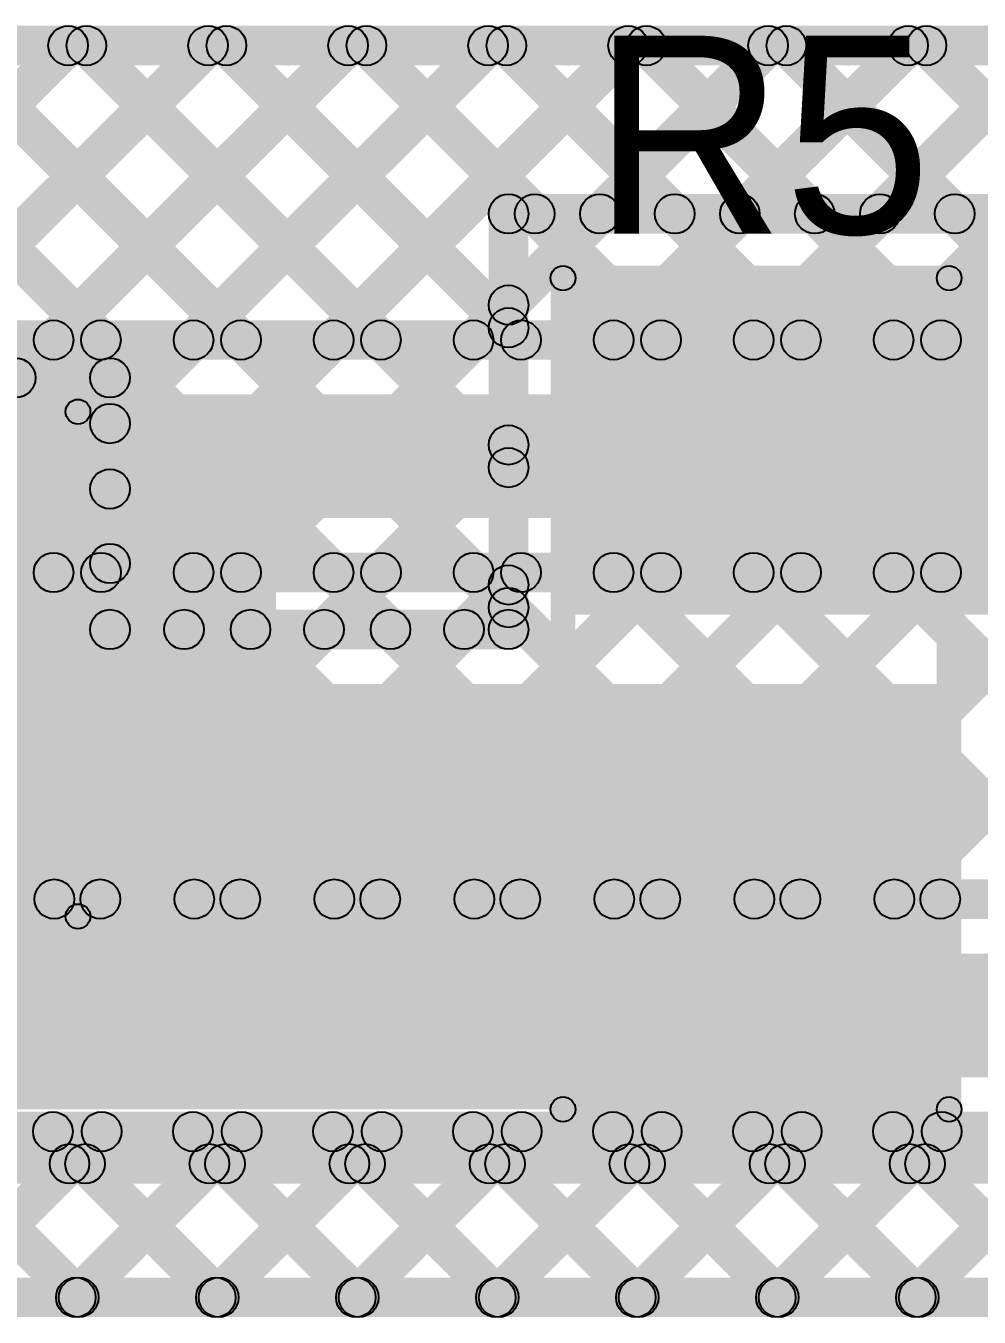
# Model space of a CAD drawing. Header units: millimetres. Extents: x -0.2 to 4.57, y -0.3 to 0.49.
# Drawn here: x 3.7817 to 3.9743, y 0.027 to 0.288 of the extents above; entities that cross this region are included whole.
import ezdxf

# ---------------------------------------------------------------- set-up
doc = ezdxf.new("R2010")
doc.units = ezdxf.units.MM
doc.header["$MEASUREMENT"] = 0
for name, color, linetype in [('BottomLayer', 5, 'Continuous'), ('TopLayer', 1, 'Continuous'), ('TopOverlay', 2, 'Continuous'), ('TopPaste', 8, 'Continuous'), ('TopSolder', 216, 'Continuous')]:
    doc.layers.add(name, color=color, linetype=linetype)

# ---------------------------------------------------------------- blocks, each defined once
blk = doc.blocks.new('R__1206_1')
at = {"layer": 'TopLayer'}
for points in [[(-0.08, 0.035), (-0.02, 0.035), (-0.02, -0.035), (-0.08, -0.035)], [(0.02, 0.035), (0.08, 0.035), (0.08, -0.035), (0.02, -0.035)]]:
    blk.add_hatch(color=1, dxfattribs=at).paths.add_polyline_path(points)
at = {"layer": 'TopOverlay'}
h = blk.add_hatch(color=2, dxfattribs=at)
edge = h.paths.add_edge_path()
edge.add_arc((-0.084, 0.039), 0.0025, 0, 360)
h = blk.add_hatch(color=2, dxfattribs=at)
edge = h.paths.add_edge_path()
edge.add_arc((-0.084, 0.039), 0.0025, 0, 360)
for points in [[(0.084, 0.0415), (0.084, 0.0365), (-0.084, 0.0365), (-0.084, 0.0415)], [(-0.0815, -0.039), (-0.0865, -0.039), (-0.0865, 0.039), (-0.0815, 0.039)], [(0.0865, -0.039), (0.0815, -0.039), (0.0815, 0.039), (0.0865, 0.039)], [(0.084, -0.0365), (0.084, -0.0415), (-0.084, -0.0415), (-0.084, -0.0365)]]:
    blk.add_hatch(color=2, dxfattribs=at).paths.add_polyline_path(points)
h = blk.add_hatch(color=2, dxfattribs=at)
edge = h.paths.add_edge_path()
edge.add_arc((0.084, 0.039), 0.0025, 0, 360)
h = blk.add_hatch(color=2, dxfattribs=at)
edge = h.paths.add_edge_path()
edge.add_arc((0.084, 0.039), 0.0025, 0, 360)
h = blk.add_hatch(color=2, dxfattribs=at)
edge = h.paths.add_edge_path()
edge.add_arc((-0.084, -0.039), 0.0025, 0, 360)
h = blk.add_hatch(color=2, dxfattribs=at)
edge = h.paths.add_edge_path()
edge.add_arc((-0.084, -0.039), 0.0025, 0, 360)
h = blk.add_hatch(color=2, dxfattribs=at)
edge = h.paths.add_edge_path()
edge.add_arc((0.084, -0.039), 0.0025, 0, 360)
h = blk.add_hatch(color=2, dxfattribs=at)
edge = h.paths.add_edge_path()
edge.add_arc((0.084, -0.039), 0.0025, 0, 360)
at = {"layer": 'TopPaste'}
for points in [[(-0.08, 0.035), (-0.02, 0.035), (-0.02, -0.035), (-0.08, -0.035)], [(0.02, 0.035), (0.08, 0.035), (0.08, -0.035), (0.02, -0.035)]]:
    blk.add_hatch(color=8, dxfattribs=at).paths.add_polyline_path(points)
at = {"layer": 'TopSolder'}
for points in [[(-0.084, 0.039), (-0.016, 0.039), (-0.016, -0.039), (-0.084, -0.039)], [(0.016, 0.039), (0.084, 0.039), (0.084, -0.039), (0.016, -0.039)]]:
    blk.add_hatch(color=216, dxfattribs=at).paths.add_polyline_path(points)
at = {"layer": 'TopOverlay'}
for centre in [(-0.084, 0.039), (-0.084, 0.039), (0.084, 0.039), (0.084, 0.039), (-0.084, -0.039), (-0.084, -0.039), (0.084, -0.039), (0.084, -0.039)]:
    blk.add_circle(centre, 0.0025, dxfattribs=at)
blk = doc.blocks.new('W_____LED_7')
at = {"layer": 'TopLayer'}
for points in [[(-0.06526, 0.04685), (-0.02195, 0.04685), (-0.02195, -0.04685), (-0.06526, -0.04685)], [(-0.00226, 0.04685), (0.08947, 0.04685), (0.08947, -0.04685), (-0.00226, -0.04685)]]:
    blk.add_hatch(color=1, dxfattribs=at).paths.add_polyline_path(points)
at = {"layer": 'TopOverlay'}
h = blk.add_hatch(color=2, dxfattribs=at)
edge = h.paths.add_edge_path()
edge.add_arc((-0.069, 0.051), 0.0025, 0, 360)
h = blk.add_hatch(color=2, dxfattribs=at)
edge = h.paths.add_edge_path()
edge.add_arc((-0.069, 0.051), 0.0025, 0, 360)
for points in [[(-0.069, 0.0485), (-0.069, 0.0535), (0.094, 0.0535), (0.094, 0.0485)], [(0.134, 0.05301), (0.091, 0.05301), (0.091, -0.05299), (0.134, -0.05299)], [(-0.0665, -0.051), (-0.0715, -0.051), (-0.0715, 0.051), (-0.0665, 0.051)], [(-0.069, -0.0535), (-0.069, -0.0485), (0.094, -0.0485), (0.094, -0.0535)]]:
    blk.add_hatch(color=2, dxfattribs=at).paths.add_polyline_path(points)
h = blk.add_hatch(color=2, dxfattribs=at)
edge = h.paths.add_edge_path()
edge.add_arc((0.094, 0.051), 0.0025, 0, 360)
h = blk.add_hatch(color=2, dxfattribs=at)
edge = h.paths.add_edge_path()
edge.add_arc((-0.069, -0.051), 0.0025, 0, 360)
h = blk.add_hatch(color=2, dxfattribs=at)
edge = h.paths.add_edge_path()
edge.add_arc((-0.069, -0.051), 0.0025, 0, 360)
h = blk.add_hatch(color=2, dxfattribs=at)
edge = h.paths.add_edge_path()
edge.add_arc((0.094, -0.051), 0.0025, 0, 360)
at = {"layer": 'TopPaste'}
for points in [[(-0.06526, 0.04685), (-0.02195, 0.04685), (-0.02195, -0.04685), (-0.06526, -0.04685)], [(-0.00226, 0.04685), (0.08947, 0.04685), (0.08947, -0.04685), (-0.00226, -0.04685)]]:
    blk.add_hatch(color=8, dxfattribs=at).paths.add_polyline_path(points)
at = {"layer": 'TopSolder'}
for points in [[(-0.06926, 0.05085), (-0.01795, 0.05085), (-0.01795, -0.05085), (-0.06926, -0.05085)], [(-0.00626, 0.05085), (0.09347, 0.05085), (0.09347, -0.05085), (-0.00626, -0.05085)]]:
    blk.add_hatch(color=216, dxfattribs=at).paths.add_polyline_path(points)
at = {"layer": 'TopOverlay'}
for centre in [(-0.069, 0.051), (-0.069, 0.051), (0.094, 0.051), (-0.069, -0.051), (-0.069, -0.051), (0.094, -0.051)]:
    blk.add_circle(centre, 0.0025, dxfattribs=at)

msp = doc.modelspace()

# ---------------------------------------------------------------- hatches: boundary and pattern name
at = {"layer": 'BottomLayer'}
for points in [[(0.05826, 0.28), (0.05826, 0.288), (4.48726, 0.288), (4.48726, 0.28)], [(3.7336, 0.22167), (3.72794, 0.22733), (3.78744, 0.28683), (3.7931, 0.28117)], [(3.73457, 0.28117), (3.74023, 0.28683), (3.79973, 0.22733), (3.79407, 0.22167)], [(3.76188, 0.22167), (3.75623, 0.22733), (3.81573, 0.28683), (3.82138, 0.28117)], [(3.76286, 0.28117), (3.76852, 0.28683), (3.82802, 0.22733), (3.82236, 0.22167)], [(3.79017, 0.22167), (3.78451, 0.22733), (3.84401, 0.28683), (3.84967, 0.28117)], [(3.79114, 0.28117), (3.7968, 0.28683), (3.8563, 0.22733), (3.85064, 0.22167)], [(3.81845, 0.22167), (3.8128, 0.22733), (3.8723, 0.28683), (3.87795, 0.28117)], [(3.81943, 0.28117), (3.82508, 0.28683), (3.88458, 0.22733), (3.87893, 0.22167)], [(3.84674, 0.22167), (3.84108, 0.22733), (3.90058, 0.28683), (3.90624, 0.28117)], [(3.84771, 0.28117), (3.85337, 0.28683), (3.91287, 0.22733), (3.90721, 0.22167)], [(3.87502, 0.22167), (3.86936, 0.22733), (3.92886, 0.28683), (3.93452, 0.28117)], [(3.876, 0.28117), (3.88165, 0.28683), (3.94115, 0.22733), (3.9355, 0.22167)], [(3.9033, 0.22167), (3.89765, 0.22733), (3.95715, 0.28683), (3.9628, 0.28117)], [(3.90428, 0.28117), (3.90994, 0.28683), (3.96944, 0.22733), (3.96378, 0.22167)], [(3.93159, 0.22167), (3.92593, 0.22733), (3.98543, 0.28683), (3.99109, 0.28117)], [(3.93256, 0.28117), (3.93822, 0.28683), (3.99772, 0.22733), (3.99207, 0.22167)], [(3.95987, 0.22167), (3.95422, 0.22733), (4.01372, 0.28683), (4.01937, 0.28117)], [(3.96085, 0.28117), (3.96651, 0.28683), (4.02601, 0.22733), (4.02035, 0.22167)], [(3.69626, 0.2205), (3.69626, 0.2285), (4.46226, 0.2285), (4.46226, 0.2205)], [(3.69626, 0.1885), (3.69626, 0.2135), (4.46226, 0.2135), (4.46226, 0.1885)], [(3.706, 0.1735), (3.706, 0.1815), (4.46226, 0.1815), (4.46226, 0.1735)], [(3.72794, 0.17467), (3.73359, 0.18033), (3.79959, 0.11433), (3.79394, 0.10867)], [(3.73374, 0.10867), (3.72808, 0.11433), (3.79408, 0.18033), (3.79974, 0.17467)], [(3.75622, 0.17467), (3.76188, 0.18033), (3.82788, 0.11433), (3.82222, 0.10867)], [(3.76202, 0.10867), (3.75636, 0.11433), (3.82236, 0.18033), (3.82802, 0.17467)], [(3.78451, 0.17467), (3.79016, 0.18033), (3.85616, 0.11433), (3.85051, 0.10867)], [(3.7903, 0.10867), (3.78465, 0.11433), (3.85065, 0.18033), (3.8563, 0.17467)], [(3.81279, 0.17467), (3.81845, 0.18033), (3.88445, 0.11433), (3.87879, 0.10867)], [(3.81859, 0.10867), (3.81293, 0.11433), (3.87893, 0.18033), (3.88459, 0.17467)], [(3.84107, 0.17467), (3.84673, 0.18033), (3.91273, 0.11433), (3.90707, 0.10867)], [(3.84687, 0.10867), (3.84122, 0.11433), (3.90722, 0.18033), (3.91287, 0.17467)], [(3.86936, 0.17467), (3.87502, 0.18033), (3.94102, 0.11433), (3.93536, 0.10867)], [(3.87516, 0.10867), (3.8695, 0.11433), (3.9355, 0.18033), (3.94116, 0.17467)], [(3.89764, 0.17467), (3.9033, 0.18033), (3.9693, 0.11433), (3.96364, 0.10867)], [(3.90344, 0.10867), (3.89779, 0.11433), (3.96379, 0.18033), (3.96944, 0.17467)], [(3.92593, 0.17467), (3.93158, 0.18033), (3.99758, 0.11433), (3.99193, 0.10867)], [(3.93173, 0.10867), (3.92607, 0.11433), (3.99207, 0.18033), (3.99773, 0.17467)], [(3.95421, 0.17467), (3.95987, 0.18033), (4.02587, 0.11433), (4.02021, 0.10867)], [(3.96001, 0.10867), (3.95435, 0.11433), (4.02035, 0.18033), (4.02601, 0.17467)], [(3.44637, 0.1075), (3.44637, 0.1155), (4.17479, 0.1155), (4.17479, 0.1075)], [(2.75126, 0.0755), (2.75126, 0.1005), (4.18547, 0.1005), (4.18547, 0.0755)], [(2.76194, 0.0605), (2.76194, 0.0685), (4.17479, 0.0685), (4.17479, 0.0605)], [(3.75608, 0.06167), (3.76174, 0.06733), (3.79524, 0.03383), (3.78958, 0.02817)], [(3.76637, 0.02817), (3.76072, 0.03383), (3.79422, 0.06733), (3.79987, 0.06167)], [(3.78437, 0.06167), (3.79003, 0.06733), (3.82353, 0.03383), (3.81787, 0.02817)], [(3.79466, 0.02817), (3.789, 0.03383), (3.8225, 0.06733), (3.82816, 0.06167)], [(3.81265, 0.06167), (3.81831, 0.06733), (3.85181, 0.03383), (3.84615, 0.02817)], [(3.82294, 0.02817), (3.81729, 0.03383), (3.85079, 0.06733), (3.85644, 0.06167)], [(3.84094, 0.06167), (3.84659, 0.06733), (3.88009, 0.03383), (3.87444, 0.02817)], [(3.85123, 0.02817), (3.84557, 0.03383), (3.87907, 0.06733), (3.88473, 0.06167)], [(3.86922, 0.06167), (3.87488, 0.06733), (3.90838, 0.03383), (3.90272, 0.02817)], [(3.87951, 0.02817), (3.87385, 0.03383), (3.90735, 0.06733), (3.91301, 0.06167)], [(3.89751, 0.06167), (3.90316, 0.06733), (3.93666, 0.03383), (3.93101, 0.02817)], [(3.9078, 0.02817), (3.90214, 0.03383), (3.93564, 0.06733), (3.9413, 0.06167)], [(3.92579, 0.06167), (3.93145, 0.06733), (3.96495, 0.03383), (3.95929, 0.02817)], [(3.93608, 0.02817), (3.93042, 0.03383), (3.96392, 0.06733), (3.96958, 0.06167)], [(3.95407, 0.06167), (3.95973, 0.06733), (3.99323, 0.03383), (3.98757, 0.02817)], [(3.96436, 0.02817), (3.95871, 0.03383), (3.99221, 0.06733), (3.99786, 0.06167)], [(0.05826, 0.027), (0.05826, 0.035), (4.48726, 0.035), (4.48726, 0.027)]]:
    msp.add_hatch(color=5, dxfattribs=at).paths.add_polyline_path(points)
h = msp.add_hatch(color=5, dxfattribs=at)
edge = h.paths.add_edge_path()
edge.add_arc((3.79027, 0.284), 0.004, 0, 360)
h = msp.add_hatch(color=5, dxfattribs=at)
edge = h.paths.add_edge_path()
edge.add_arc((3.79397, 0.284), 0.004, 0, 360)
h = msp.add_hatch(color=5, dxfattribs=at)
edge = h.paths.add_edge_path()
edge.add_arc((3.81855, 0.284), 0.004, 0, 360)
h = msp.add_hatch(color=5, dxfattribs=at)
edge = h.paths.add_edge_path()
edge.add_arc((3.82226, 0.284), 0.004, 0, 360)
h = msp.add_hatch(color=5, dxfattribs=at)
edge = h.paths.add_edge_path()
edge.add_arc((3.84684, 0.284), 0.004, 0, 360)
h = msp.add_hatch(color=5, dxfattribs=at)
edge = h.paths.add_edge_path()
edge.add_arc((3.85054, 0.284), 0.004, 0, 360)
h = msp.add_hatch(color=5, dxfattribs=at)
edge = h.paths.add_edge_path()
edge.add_arc((3.87512, 0.284), 0.004, 0, 360)
h = msp.add_hatch(color=5, dxfattribs=at)
edge = h.paths.add_edge_path()
edge.add_arc((3.87882, 0.284), 0.004, 0, 360)
h = msp.add_hatch(color=5, dxfattribs=at)
edge = h.paths.add_edge_path()
edge.add_arc((3.90341, 0.284), 0.004, 0, 360)
h = msp.add_hatch(color=5, dxfattribs=at)
edge = h.paths.add_edge_path()
edge.add_arc((3.90711, 0.284), 0.004, 0, 360)
h = msp.add_hatch(color=5, dxfattribs=at)
edge = h.paths.add_edge_path()
edge.add_arc((3.93169, 0.284), 0.004, 0, 360)
h = msp.add_hatch(color=5, dxfattribs=at)
edge = h.paths.add_edge_path()
edge.add_arc((3.93539, 0.284), 0.004, 0, 360)
h = msp.add_hatch(color=5, dxfattribs=at)
edge = h.paths.add_edge_path()
edge.add_arc((3.95998, 0.284), 0.004, 0, 360)
h = msp.add_hatch(color=5, dxfattribs=at)
edge = h.paths.add_edge_path()
edge.add_arc((3.96368, 0.284), 0.004, 0, 360)
h = msp.add_hatch(color=5, dxfattribs=at)
edge = h.paths.add_edge_path()
edge.add_arc((3.78734, 0.2245), 0.004, 0, 360)
h = msp.add_hatch(color=5, dxfattribs=at)
edge = h.paths.add_edge_path()
edge.add_arc((3.7969, 0.2245), 0.004, 0, 360)
h = msp.add_hatch(color=5, dxfattribs=at)
edge = h.paths.add_edge_path()
edge.add_arc((3.81562, 0.2245), 0.004, 0, 360)
h = msp.add_hatch(color=5, dxfattribs=at)
edge = h.paths.add_edge_path()
edge.add_arc((3.82519, 0.2245), 0.004, 0, 360)
h = msp.add_hatch(color=5, dxfattribs=at)
edge = h.paths.add_edge_path()
edge.add_arc((3.84391, 0.2245), 0.004, 0, 360)
h = msp.add_hatch(color=5, dxfattribs=at)
edge = h.paths.add_edge_path()
edge.add_arc((3.85347, 0.2245), 0.004, 0, 360)
h = msp.add_hatch(color=5, dxfattribs=at)
edge = h.paths.add_edge_path()
edge.add_arc((3.87219, 0.2245), 0.004, 0, 360)
h = msp.add_hatch(color=5, dxfattribs=at)
edge = h.paths.add_edge_path()
edge.add_arc((3.88176, 0.2245), 0.004, 0, 360)
h = msp.add_hatch(color=5, dxfattribs=at)
edge = h.paths.add_edge_path()
edge.add_arc((3.90048, 0.2245), 0.004, 0, 360)
h = msp.add_hatch(color=5, dxfattribs=at)
edge = h.paths.add_edge_path()
edge.add_arc((3.91004, 0.2245), 0.004, 0, 360)
h = msp.add_hatch(color=5, dxfattribs=at)
edge = h.paths.add_edge_path()
edge.add_arc((3.92876, 0.2245), 0.004, 0, 360)
h = msp.add_hatch(color=5, dxfattribs=at)
edge = h.paths.add_edge_path()
edge.add_arc((3.93832, 0.2245), 0.004, 0, 360)
h = msp.add_hatch(color=5, dxfattribs=at)
edge = h.paths.add_edge_path()
edge.add_arc((3.95704, 0.2245), 0.004, 0, 360)
h = msp.add_hatch(color=5, dxfattribs=at)
edge = h.paths.add_edge_path()
edge.add_arc((3.96661, 0.2245), 0.004, 0, 360)
h = msp.add_hatch(color=5, dxfattribs=at)
edge = h.paths.add_edge_path()
edge.add_arc((3.78733, 0.1775), 0.004, 0, 360)
h = msp.add_hatch(color=5, dxfattribs=at)
edge = h.paths.add_edge_path()
edge.add_arc((3.79691, 0.1775), 0.004, 0, 360)
h = msp.add_hatch(color=5, dxfattribs=at)
edge = h.paths.add_edge_path()
edge.add_arc((3.81562, 0.1775), 0.004, 0, 360)
h = msp.add_hatch(color=5, dxfattribs=at)
edge = h.paths.add_edge_path()
edge.add_arc((3.82519, 0.1775), 0.004, 0, 360)
h = msp.add_hatch(color=5, dxfattribs=at)
edge = h.paths.add_edge_path()
edge.add_arc((3.8439, 0.1775), 0.004, 0, 360)
h = msp.add_hatch(color=5, dxfattribs=at)
edge = h.paths.add_edge_path()
edge.add_arc((3.85348, 0.1775), 0.004, 0, 360)
h = msp.add_hatch(color=5, dxfattribs=at)
edge = h.paths.add_edge_path()
edge.add_arc((3.87219, 0.1775), 0.004, 0, 360)
h = msp.add_hatch(color=5, dxfattribs=at)
edge = h.paths.add_edge_path()
edge.add_arc((3.88176, 0.1775), 0.004, 0, 360)
h = msp.add_hatch(color=5, dxfattribs=at)
edge = h.paths.add_edge_path()
edge.add_arc((3.90047, 0.1775), 0.004, 0, 360)
h = msp.add_hatch(color=5, dxfattribs=at)
edge = h.paths.add_edge_path()
edge.add_arc((3.91005, 0.1775), 0.004, 0, 360)
h = msp.add_hatch(color=5, dxfattribs=at)
edge = h.paths.add_edge_path()
edge.add_arc((3.92876, 0.1775), 0.004, 0, 360)
h = msp.add_hatch(color=5, dxfattribs=at)
edge = h.paths.add_edge_path()
edge.add_arc((3.93833, 0.1775), 0.004, 0, 360)
h = msp.add_hatch(color=5, dxfattribs=at)
edge = h.paths.add_edge_path()
edge.add_arc((3.95704, 0.1775), 0.004, 0, 360)
h = msp.add_hatch(color=5, dxfattribs=at)
edge = h.paths.add_edge_path()
edge.add_arc((3.96661, 0.1775), 0.004, 0, 360)
h = msp.add_hatch(color=5, dxfattribs=at)
edge = h.paths.add_edge_path()
edge.add_arc((3.78748, 0.1115), 0.004, 0, 360)
h = msp.add_hatch(color=5, dxfattribs=at)
edge = h.paths.add_edge_path()
edge.add_arc((3.79677, 0.1115), 0.004, 0, 360)
h = msp.add_hatch(color=5, dxfattribs=at)
edge = h.paths.add_edge_path()
edge.add_arc((3.81576, 0.1115), 0.004, 0, 360)
h = msp.add_hatch(color=5, dxfattribs=at)
edge = h.paths.add_edge_path()
edge.add_arc((3.82505, 0.1115), 0.004, 0, 360)
h = msp.add_hatch(color=5, dxfattribs=at)
edge = h.paths.add_edge_path()
edge.add_arc((3.84405, 0.1115), 0.004, 0, 360)
h = msp.add_hatch(color=5, dxfattribs=at)
edge = h.paths.add_edge_path()
edge.add_arc((3.85333, 0.1115), 0.004, 0, 360)
h = msp.add_hatch(color=5, dxfattribs=at)
edge = h.paths.add_edge_path()
edge.add_arc((3.87233, 0.1115), 0.004, 0, 360)
h = msp.add_hatch(color=5, dxfattribs=at)
edge = h.paths.add_edge_path()
edge.add_arc((3.88162, 0.1115), 0.004, 0, 360)
h = msp.add_hatch(color=5, dxfattribs=at)
edge = h.paths.add_edge_path()
edge.add_arc((3.90061, 0.1115), 0.004, 0, 360)
h = msp.add_hatch(color=5, dxfattribs=at)
edge = h.paths.add_edge_path()
edge.add_arc((3.9099, 0.1115), 0.004, 0, 360)
h = msp.add_hatch(color=5, dxfattribs=at)
edge = h.paths.add_edge_path()
edge.add_arc((3.9289, 0.1115), 0.004, 0, 360)
h = msp.add_hatch(color=5, dxfattribs=at)
edge = h.paths.add_edge_path()
edge.add_arc((3.93819, 0.1115), 0.004, 0, 360)
h = msp.add_hatch(color=5, dxfattribs=at)
edge = h.paths.add_edge_path()
edge.add_arc((3.95718, 0.1115), 0.004, 0, 360)
h = msp.add_hatch(color=5, dxfattribs=at)
edge = h.paths.add_edge_path()
edge.add_arc((3.96647, 0.1115), 0.004, 0, 360)
h = msp.add_hatch(color=5, dxfattribs=at)
edge = h.paths.add_edge_path()
edge.add_arc((3.7872, 0.0645), 0.004, 0, 360)
h = msp.add_hatch(color=5, dxfattribs=at)
edge = h.paths.add_edge_path()
edge.add_arc((3.79705, 0.0645), 0.004, 0, 360)
h = msp.add_hatch(color=5, dxfattribs=at)
edge = h.paths.add_edge_path()
edge.add_arc((3.81548, 0.0645), 0.004, 0, 360)
h = msp.add_hatch(color=5, dxfattribs=at)
edge = h.paths.add_edge_path()
edge.add_arc((3.82533, 0.0645), 0.004, 0, 360)
h = msp.add_hatch(color=5, dxfattribs=at)
edge = h.paths.add_edge_path()
edge.add_arc((3.84377, 0.0645), 0.004, 0, 360)
h = msp.add_hatch(color=5, dxfattribs=at)
edge = h.paths.add_edge_path()
edge.add_arc((3.85361, 0.0645), 0.004, 0, 360)
h = msp.add_hatch(color=5, dxfattribs=at)
edge = h.paths.add_edge_path()
edge.add_arc((3.87205, 0.0645), 0.004, 0, 360)
h = msp.add_hatch(color=5, dxfattribs=at)
edge = h.paths.add_edge_path()
edge.add_arc((3.8819, 0.0645), 0.004, 0, 360)
h = msp.add_hatch(color=5, dxfattribs=at)
edge = h.paths.add_edge_path()
edge.add_arc((3.90033, 0.0645), 0.004, 0, 360)
h = msp.add_hatch(color=5, dxfattribs=at)
edge = h.paths.add_edge_path()
edge.add_arc((3.91018, 0.0645), 0.004, 0, 360)
h = msp.add_hatch(color=5, dxfattribs=at)
edge = h.paths.add_edge_path()
edge.add_arc((3.92862, 0.0645), 0.004, 0, 360)
h = msp.add_hatch(color=5, dxfattribs=at)
edge = h.paths.add_edge_path()
edge.add_arc((3.93847, 0.0645), 0.004, 0, 360)
h = msp.add_hatch(color=5, dxfattribs=at)
edge = h.paths.add_edge_path()
edge.add_arc((3.9569, 0.0645), 0.004, 0, 360)
h = msp.add_hatch(color=5, dxfattribs=at)
edge = h.paths.add_edge_path()
edge.add_arc((3.96675, 0.0645), 0.004, 0, 360)
h = msp.add_hatch(color=5, dxfattribs=at)
edge = h.paths.add_edge_path()
edge.add_arc((3.79183, 0.031), 0.004, 0, 360)
h = msp.add_hatch(color=5, dxfattribs=at)
edge = h.paths.add_edge_path()
edge.add_arc((3.79241, 0.031), 0.004, 0, 360)
h = msp.add_hatch(color=5, dxfattribs=at)
edge = h.paths.add_edge_path()
edge.add_arc((3.82011, 0.031), 0.004, 0, 360)
h = msp.add_hatch(color=5, dxfattribs=at)
edge = h.paths.add_edge_path()
edge.add_arc((3.8207, 0.031), 0.004, 0, 360)
h = msp.add_hatch(color=5, dxfattribs=at)
edge = h.paths.add_edge_path()
edge.add_arc((3.8484, 0.031), 0.004, 0, 360)
h = msp.add_hatch(color=5, dxfattribs=at)
edge = h.paths.add_edge_path()
edge.add_arc((3.84898, 0.031), 0.004, 0, 360)
h = msp.add_hatch(color=5, dxfattribs=at)
edge = h.paths.add_edge_path()
edge.add_arc((3.87668, 0.031), 0.004, 0, 360)
h = msp.add_hatch(color=5, dxfattribs=at)
edge = h.paths.add_edge_path()
edge.add_arc((3.87727, 0.031), 0.004, 0, 360)
h = msp.add_hatch(color=5, dxfattribs=at)
edge = h.paths.add_edge_path()
edge.add_arc((3.90497, 0.031), 0.004, 0, 360)
h = msp.add_hatch(color=5, dxfattribs=at)
edge = h.paths.add_edge_path()
edge.add_arc((3.90555, 0.031), 0.004, 0, 360)
h = msp.add_hatch(color=5, dxfattribs=at)
edge = h.paths.add_edge_path()
edge.add_arc((3.93325, 0.031), 0.004, 0, 360)
h = msp.add_hatch(color=5, dxfattribs=at)
edge = h.paths.add_edge_path()
edge.add_arc((3.93383, 0.031), 0.004, 0, 360)
h = msp.add_hatch(color=5, dxfattribs=at)
edge = h.paths.add_edge_path()
edge.add_arc((3.96154, 0.031), 0.004, 0, 360)
h = msp.add_hatch(color=5, dxfattribs=at)
edge = h.paths.add_edge_path()
edge.add_arc((3.96212, 0.031), 0.004, 0, 360)
at = {"layer": 'TopLayer'}
for points in [[(0.05826, 0.28), (0.05826, 0.288), (4.48726, 0.288), (4.48726, 0.28)], [(3.72595, 0.21402), (3.72029, 0.21968), (3.78744, 0.28683), (3.7931, 0.28117)], [(3.73457, 0.28117), (3.74023, 0.28683), (3.85823, 0.16883), (3.85257, 0.16317)], [(3.75423, 0.21402), (3.74858, 0.21968), (3.81573, 0.28683), (3.82138, 0.28117)], [(3.76286, 0.28117), (3.76852, 0.28683), (3.88209, 0.17325), (3.87643, 0.16759)], [(3.78252, 0.21402), (3.77686, 0.21968), (3.84401, 0.28683), (3.84967, 0.28117)], [(3.79114, 0.28117), (3.7968, 0.28683), (3.88209, 0.20154), (3.87643, 0.19588)], [(3.80156, 0.20478), (3.7959, 0.21044), (3.8723, 0.28683), (3.87795, 0.28117)], [(3.80156, 0.17649), (3.7959, 0.18215), (3.90058, 0.28683), (3.90624, 0.28117)], [(3.81943, 0.28117), (3.82508, 0.28683), (3.88209, 0.22982), (3.87643, 0.22416)], [(3.84771, 0.28117), (3.85337, 0.28683), (3.88737, 0.25283), (3.88171, 0.24717)], [(3.876, 0.28117), (3.88165, 0.28683), (3.91565, 0.25283), (3.91, 0.24717)], [(3.90052, 0.24717), (3.89486, 0.25283), (3.92886, 0.28683), (3.93452, 0.28117)], [(3.90428, 0.28117), (3.90994, 0.28683), (3.94394, 0.25283), (3.93828, 0.24717)], [(3.9288, 0.24717), (3.92315, 0.25283), (3.95715, 0.28683), (3.9628, 0.28117)], [(3.93256, 0.28117), (3.93822, 0.28683), (3.97222, 0.25283), (3.96656, 0.24717)], [(3.95709, 0.24717), (3.95143, 0.25283), (3.98543, 0.28683), (3.99109, 0.28117)], [(3.96085, 0.28117), (3.96651, 0.28683), (4.00051, 0.25283), (3.99485, 0.24717)], [(3.87926, 0.246), (3.87926, 0.254), (4.16026, 0.254), (4.16026, 0.246)], [(3.88326, 0.166), (3.87526, 0.166), (3.87526, 0.25), (3.88326, 0.25)], [(4.14926, 0.239), (3.89026, 0.239), (3.89026, 0.169), (4.14926, 0.169)], [(3.81652, 0.16317), (3.81086, 0.16883), (3.87643, 0.2344), (3.88209, 0.22874)], [(3.68731, 0.21285), (3.68731, 0.22085), (3.79873, 0.22085), (3.79873, 0.21285)], [(3.80273, 0.166), (3.79473, 0.166), (3.79473, 0.21685), (3.80273, 0.21685)], [(3.8448, 0.16317), (3.83915, 0.16883), (3.87643, 0.20611), (3.88209, 0.20046)], [(3.7959, 0.19156), (3.80156, 0.19721), (3.82995, 0.16883), (3.82429, 0.16317)], [(3.87309, 0.16317), (3.86743, 0.16883), (3.87643, 0.17783), (3.88209, 0.17217)], [(3.79873, 0.162), (3.79873, 0.17), (3.87926, 0.17), (3.87926, 0.162)], [(3.96436, 0.02817), (3.95871, 0.03383), (4.08571, 0.16083), (4.09136, 0.15517)], [(3.69526, 0.069), (3.96826, 0.069), (3.96826, 0.155), (3.69526, 0.155)], [(3.68626, 0.054), (3.68626, 0.062), (3.97926, 0.062), (3.97926, 0.054)], [(3.76637, 0.02817), (3.76072, 0.03383), (3.78772, 0.06083), (3.79337, 0.05517)], [(3.76258, 0.05517), (3.76824, 0.06083), (3.79524, 0.03383), (3.78958, 0.02817)], [(3.79466, 0.02817), (3.789, 0.03383), (3.816, 0.06083), (3.82166, 0.05517)], [(3.79087, 0.05517), (3.79653, 0.06083), (3.82353, 0.03383), (3.81787, 0.02817)], [(3.82294, 0.02817), (3.81729, 0.03383), (3.84429, 0.06083), (3.84994, 0.05517)], [(3.81915, 0.05517), (3.82481, 0.06083), (3.85181, 0.03383), (3.84615, 0.02817)], [(3.85123, 0.02817), (3.84557, 0.03383), (3.87257, 0.06083), (3.87823, 0.05517)], [(3.84744, 0.05517), (3.85309, 0.06083), (3.88009, 0.03383), (3.87444, 0.02817)], [(3.87951, 0.02817), (3.87385, 0.03383), (3.90085, 0.06083), (3.90651, 0.05517)], [(3.87572, 0.05517), (3.88138, 0.06083), (3.90838, 0.03383), (3.90272, 0.02817)], [(3.9078, 0.02817), (3.90214, 0.03383), (3.92914, 0.06083), (3.9348, 0.05517)], [(3.90401, 0.05517), (3.90966, 0.06083), (3.93666, 0.03383), (3.93101, 0.02817)], [(3.93608, 0.02817), (3.93042, 0.03383), (3.95742, 0.06083), (3.96308, 0.05517)], [(3.93229, 0.05517), (3.93795, 0.06083), (3.96495, 0.03383), (3.95929, 0.02817)], [(3.96057, 0.05517), (3.96623, 0.06083), (3.99323, 0.03383), (3.98757, 0.02817)], [(3.68626, 0.027), (3.68626, 0.035), (4.48726, 0.035), (4.48726, 0.027)]]:
    msp.add_hatch(color=1, dxfattribs=at).paths.add_polyline_path(points)
h = msp.add_hatch(color=1, dxfattribs=at)
edge = h.paths.add_edge_path()
edge.add_arc((3.79027, 0.284), 0.004, 0, 360)
h = msp.add_hatch(color=1, dxfattribs=at)
edge = h.paths.add_edge_path()
edge.add_arc((3.79397, 0.284), 0.004, 0, 360)
h = msp.add_hatch(color=1, dxfattribs=at)
edge = h.paths.add_edge_path()
edge.add_arc((3.81855, 0.284), 0.004, 0, 360)
h = msp.add_hatch(color=1, dxfattribs=at)
edge = h.paths.add_edge_path()
edge.add_arc((3.82226, 0.284), 0.004, 0, 360)
h = msp.add_hatch(color=1, dxfattribs=at)
edge = h.paths.add_edge_path()
edge.add_arc((3.84684, 0.284), 0.004, 0, 360)
h = msp.add_hatch(color=1, dxfattribs=at)
edge = h.paths.add_edge_path()
edge.add_arc((3.85054, 0.284), 0.004, 0, 360)
h = msp.add_hatch(color=1, dxfattribs=at)
edge = h.paths.add_edge_path()
edge.add_arc((3.87512, 0.284), 0.004, 0, 360)
h = msp.add_hatch(color=1, dxfattribs=at)
edge = h.paths.add_edge_path()
edge.add_arc((3.87882, 0.284), 0.004, 0, 360)
h = msp.add_hatch(color=1, dxfattribs=at)
edge = h.paths.add_edge_path()
edge.add_arc((3.90341, 0.284), 0.004, 0, 360)
h = msp.add_hatch(color=1, dxfattribs=at)
edge = h.paths.add_edge_path()
edge.add_arc((3.90711, 0.284), 0.004, 0, 360)
h = msp.add_hatch(color=1, dxfattribs=at)
edge = h.paths.add_edge_path()
edge.add_arc((3.93169, 0.284), 0.004, 0, 360)
h = msp.add_hatch(color=1, dxfattribs=at)
edge = h.paths.add_edge_path()
edge.add_arc((3.93539, 0.284), 0.004, 0, 360)
h = msp.add_hatch(color=1, dxfattribs=at)
edge = h.paths.add_edge_path()
edge.add_arc((3.95998, 0.284), 0.004, 0, 360)
h = msp.add_hatch(color=1, dxfattribs=at)
edge = h.paths.add_edge_path()
edge.add_arc((3.96368, 0.284), 0.004, 0, 360)
h = msp.add_hatch(color=1, dxfattribs=at)
edge = h.paths.add_edge_path()
edge.add_arc((3.87926, 0.25), 0.004, 0, 360)
h = msp.add_hatch(color=1, dxfattribs=at)
edge = h.paths.add_edge_path()
edge.add_arc((3.87926, 0.25), 0.004, 0, 360)
h = msp.add_hatch(color=1, dxfattribs=at)
edge = h.paths.add_edge_path()
edge.add_arc((3.88454, 0.25), 0.004, 0, 360)
h = msp.add_hatch(color=1, dxfattribs=at)
edge = h.paths.add_edge_path()
edge.add_arc((3.89769, 0.25), 0.004, 0, 360)
h = msp.add_hatch(color=1, dxfattribs=at)
edge = h.paths.add_edge_path()
edge.add_arc((3.91282, 0.25), 0.004, 0, 360)
h = msp.add_hatch(color=1, dxfattribs=at)
edge = h.paths.add_edge_path()
edge.add_arc((3.92598, 0.25), 0.004, 0, 360)
h = msp.add_hatch(color=1, dxfattribs=at)
edge = h.paths.add_edge_path()
edge.add_arc((3.94111, 0.25), 0.004, 0, 360)
h = msp.add_hatch(color=1, dxfattribs=at)
edge = h.paths.add_edge_path()
edge.add_arc((3.95426, 0.25), 0.004, 0, 360)
h = msp.add_hatch(color=1, dxfattribs=at)
edge = h.paths.add_edge_path()
edge.add_arc((3.96939, 0.25), 0.004, 0, 360)
h = msp.add_hatch(color=1, dxfattribs=at)
edge = h.paths.add_edge_path()
edge.add_arc((3.87926, 0.23157), 0.004, 0, 360)
h = msp.add_hatch(color=1, dxfattribs=at)
edge = h.paths.add_edge_path()
edge.add_arc((3.87926, 0.22699), 0.004, 0, 360)
h = msp.add_hatch(color=1, dxfattribs=at)
edge = h.paths.add_edge_path()
edge.add_arc((3.77969, 0.21685), 0.004, 0, 360)
h = msp.add_hatch(color=1, dxfattribs=at)
edge = h.paths.add_edge_path()
edge.add_arc((3.79873, 0.21685), 0.004, 0, 360)
h = msp.add_hatch(color=1, dxfattribs=at)
edge = h.paths.add_edge_path()
edge.add_arc((3.79873, 0.21685), 0.004, 0, 360)
h = msp.add_hatch(color=1, dxfattribs=at)
edge = h.paths.add_edge_path()
edge.add_arc((3.79873, 0.20761), 0.004, 0, 360)
h = msp.add_hatch(color=1, dxfattribs=at)
edge = h.paths.add_edge_path()
edge.add_arc((3.87926, 0.20329), 0.004, 0, 360)
h = msp.add_hatch(color=1, dxfattribs=at)
edge = h.paths.add_edge_path()
edge.add_arc((3.87926, 0.19871), 0.004, 0, 360)
h = msp.add_hatch(color=1, dxfattribs=at)
edge = h.paths.add_edge_path()
edge.add_arc((3.79873, 0.19439), 0.004, 0, 360)
h = msp.add_hatch(color=1, dxfattribs=at)
edge = h.paths.add_edge_path()
edge.add_arc((3.79873, 0.17932), 0.004, 0, 360)
h = msp.add_hatch(color=1, dxfattribs=at)
edge = h.paths.add_edge_path()
edge.add_arc((3.87926, 0.175), 0.004, 0, 360)
h = msp.add_hatch(color=1, dxfattribs=at)
edge = h.paths.add_edge_path()
edge.add_arc((3.87926, 0.17042), 0.004, 0, 360)
h = msp.add_hatch(color=1, dxfattribs=at)
edge = h.paths.add_edge_path()
edge.add_arc((3.79873, 0.166), 0.004, 0, 360)
h = msp.add_hatch(color=1, dxfattribs=at)
edge = h.paths.add_edge_path()
edge.add_arc((3.79873, 0.166), 0.004, 0, 360)
h = msp.add_hatch(color=1, dxfattribs=at)
edge = h.paths.add_edge_path()
edge.add_arc((3.81369, 0.166), 0.004, 0, 360)
h = msp.add_hatch(color=1, dxfattribs=at)
edge = h.paths.add_edge_path()
edge.add_arc((3.82712, 0.166), 0.004, 0, 360)
h = msp.add_hatch(color=1, dxfattribs=at)
edge = h.paths.add_edge_path()
edge.add_arc((3.84198, 0.166), 0.004, 0, 360)
h = msp.add_hatch(color=1, dxfattribs=at)
edge = h.paths.add_edge_path()
edge.add_arc((3.8554, 0.166), 0.004, 0, 360)
h = msp.add_hatch(color=1, dxfattribs=at)
edge = h.paths.add_edge_path()
edge.add_arc((3.87026, 0.166), 0.004, 0, 360)
h = msp.add_hatch(color=1, dxfattribs=at)
edge = h.paths.add_edge_path()
edge.add_arc((3.87926, 0.166), 0.004, 0, 360)
h = msp.add_hatch(color=1, dxfattribs=at)
edge = h.paths.add_edge_path()
edge.add_arc((3.87926, 0.166), 0.004, 0, 360)
h = msp.add_hatch(color=1, dxfattribs=at)
edge = h.paths.add_edge_path()
edge.add_arc((3.79055, 0.058), 0.004, 0, 360)
h = msp.add_hatch(color=1, dxfattribs=at)
edge = h.paths.add_edge_path()
edge.add_arc((3.7937, 0.058), 0.004, 0, 360)
h = msp.add_hatch(color=1, dxfattribs=at)
edge = h.paths.add_edge_path()
edge.add_arc((3.81883, 0.058), 0.004, 0, 360)
h = msp.add_hatch(color=1, dxfattribs=at)
edge = h.paths.add_edge_path()
edge.add_arc((3.82198, 0.058), 0.004, 0, 360)
h = msp.add_hatch(color=1, dxfattribs=at)
edge = h.paths.add_edge_path()
edge.add_arc((3.84711, 0.058), 0.004, 0, 360)
h = msp.add_hatch(color=1, dxfattribs=at)
edge = h.paths.add_edge_path()
edge.add_arc((3.85027, 0.058), 0.004, 0, 360)
h = msp.add_hatch(color=1, dxfattribs=at)
edge = h.paths.add_edge_path()
edge.add_arc((3.8754, 0.058), 0.004, 0, 360)
h = msp.add_hatch(color=1, dxfattribs=at)
edge = h.paths.add_edge_path()
edge.add_arc((3.87855, 0.058), 0.004, 0, 360)
h = msp.add_hatch(color=1, dxfattribs=at)
edge = h.paths.add_edge_path()
edge.add_arc((3.90368, 0.058), 0.004, 0, 360)
h = msp.add_hatch(color=1, dxfattribs=at)
edge = h.paths.add_edge_path()
edge.add_arc((3.90683, 0.058), 0.004, 0, 360)
h = msp.add_hatch(color=1, dxfattribs=at)
edge = h.paths.add_edge_path()
edge.add_arc((3.93197, 0.058), 0.004, 0, 360)
h = msp.add_hatch(color=1, dxfattribs=at)
edge = h.paths.add_edge_path()
edge.add_arc((3.93512, 0.058), 0.004, 0, 360)
h = msp.add_hatch(color=1, dxfattribs=at)
edge = h.paths.add_edge_path()
edge.add_arc((3.96025, 0.058), 0.004, 0, 360)
h = msp.add_hatch(color=1, dxfattribs=at)
edge = h.paths.add_edge_path()
edge.add_arc((3.9634, 0.058), 0.004, 0, 360)
h = msp.add_hatch(color=1, dxfattribs=at)
edge = h.paths.add_edge_path()
edge.add_arc((3.79183, 0.031), 0.004, 0, 360)
h = msp.add_hatch(color=1, dxfattribs=at)
edge = h.paths.add_edge_path()
edge.add_arc((3.79241, 0.031), 0.004, 0, 360)
h = msp.add_hatch(color=1, dxfattribs=at)
edge = h.paths.add_edge_path()
edge.add_arc((3.82011, 0.031), 0.004, 0, 360)
h = msp.add_hatch(color=1, dxfattribs=at)
edge = h.paths.add_edge_path()
edge.add_arc((3.8207, 0.031), 0.004, 0, 360)
h = msp.add_hatch(color=1, dxfattribs=at)
edge = h.paths.add_edge_path()
edge.add_arc((3.8484, 0.031), 0.004, 0, 360)
h = msp.add_hatch(color=1, dxfattribs=at)
edge = h.paths.add_edge_path()
edge.add_arc((3.84898, 0.031), 0.004, 0, 360)
h = msp.add_hatch(color=1, dxfattribs=at)
edge = h.paths.add_edge_path()
edge.add_arc((3.87668, 0.031), 0.004, 0, 360)
h = msp.add_hatch(color=1, dxfattribs=at)
edge = h.paths.add_edge_path()
edge.add_arc((3.87727, 0.031), 0.004, 0, 360)
h = msp.add_hatch(color=1, dxfattribs=at)
edge = h.paths.add_edge_path()
edge.add_arc((3.90497, 0.031), 0.004, 0, 360)
h = msp.add_hatch(color=1, dxfattribs=at)
edge = h.paths.add_edge_path()
edge.add_arc((3.90555, 0.031), 0.004, 0, 360)
h = msp.add_hatch(color=1, dxfattribs=at)
edge = h.paths.add_edge_path()
edge.add_arc((3.93325, 0.031), 0.004, 0, 360)
h = msp.add_hatch(color=1, dxfattribs=at)
edge = h.paths.add_edge_path()
edge.add_arc((3.93383, 0.031), 0.004, 0, 360)
h = msp.add_hatch(color=1, dxfattribs=at)
edge = h.paths.add_edge_path()
edge.add_arc((3.96154, 0.031), 0.004, 0, 360)
h = msp.add_hatch(color=1, dxfattribs=at)
edge = h.paths.add_edge_path()
edge.add_arc((3.96212, 0.031), 0.004, 0, 360)

# ---------------------------------------------------------------- linework, layer by layer
at = {"layer": 'BottomLayer'}
for centre in [(3.79027, 0.284), (3.79397, 0.284), (3.81855, 0.284), (3.82226, 0.284), (3.84684, 0.284), (3.85054, 0.284), (3.87512, 0.284), (3.87882, 0.284), (3.90341, 0.284), (3.90711, 0.284), (3.93169, 0.284), (3.93539, 0.284), (3.95998, 0.284), (3.96368, 0.284), (3.78734, 0.2245), (3.7969, 0.2245), (3.81562, 0.2245), (3.82519, 0.2245), (3.84391, 0.2245), (3.85347, 0.2245), (3.87219, 0.2245), (3.88176, 0.2245), (3.90048, 0.2245), (3.91004, 0.2245), (3.92876, 0.2245), (3.93832, 0.2245), (3.95704, 0.2245), (3.96661, 0.2245), (3.78733, 0.1775), (3.79691, 0.1775), (3.81562, 0.1775), (3.82519, 0.1775), (3.8439, 0.1775), (3.85348, 0.1775), (3.87219, 0.1775), (3.88176, 0.1775), (3.90047, 0.1775), (3.91005, 0.1775), (3.92876, 0.1775), (3.93833, 0.1775), (3.95704, 0.1775), (3.96661, 0.1775), (3.78748, 0.1115), (3.79677, 0.1115), (3.81576, 0.1115), (3.82505, 0.1115), (3.84405, 0.1115), (3.85333, 0.1115), (3.87233, 0.1115), (3.88162, 0.1115), (3.90061, 0.1115), (3.9099, 0.1115), (3.9289, 0.1115), (3.93819, 0.1115), (3.95718, 0.1115), (3.96647, 0.1115), (3.7872, 0.0645), (3.79705, 0.0645), (3.81548, 0.0645), (3.82533, 0.0645), (3.84377, 0.0645), (3.85361, 0.0645), (3.87205, 0.0645), (3.8819, 0.0645), (3.90033, 0.0645), (3.91018, 0.0645), (3.92862, 0.0645), (3.93847, 0.0645), (3.9569, 0.0645), (3.96675, 0.0645), (3.79183, 0.031), (3.79241, 0.031), (3.82011, 0.031), (3.8207, 0.031), (3.8484, 0.031), (3.84898, 0.031), (3.87668, 0.031), (3.87727, 0.031), (3.90497, 0.031), (3.90555, 0.031), (3.93325, 0.031), (3.93383, 0.031), (3.96154, 0.031), (3.96212, 0.031)]:
    msp.add_circle(centre, 0.004, dxfattribs=at)
at = {"layer": 'TopLayer'}
for centre in [(3.79027, 0.284), (3.79397, 0.284), (3.81855, 0.284), (3.82226, 0.284), (3.84684, 0.284), (3.85054, 0.284), (3.87512, 0.284), (3.87882, 0.284), (3.90341, 0.284), (3.90711, 0.284), (3.93169, 0.284), (3.93539, 0.284), (3.95998, 0.284), (3.96368, 0.284), (3.87926, 0.25), (3.87926, 0.25), (3.88454, 0.25), (3.89769, 0.25), (3.91282, 0.25), (3.92598, 0.25), (3.94111, 0.25), (3.95426, 0.25), (3.96939, 0.25), (3.87926, 0.23157), (3.87926, 0.22699), (3.77969, 0.21685), (3.79873, 0.21685), (3.79873, 0.21685), (3.79873, 0.20761), (3.87926, 0.20329), (3.87926, 0.19871), (3.79873, 0.19439), (3.79873, 0.17932), (3.87926, 0.175), (3.87926, 0.17042), (3.79873, 0.166), (3.79873, 0.166), (3.81369, 0.166), (3.82712, 0.166), (3.84198, 0.166), (3.8554, 0.166), (3.87026, 0.166), (3.87926, 0.166), (3.87926, 0.166), (3.79055, 0.058), (3.7937, 0.058), (3.81883, 0.058), (3.82198, 0.058), (3.84711, 0.058), (3.85027, 0.058), (3.8754, 0.058), (3.87855, 0.058), (3.90368, 0.058), (3.90683, 0.058), (3.93197, 0.058), (3.93512, 0.058), (3.96025, 0.058), (3.9634, 0.058), (3.79183, 0.031), (3.79241, 0.031), (3.82011, 0.031), (3.8207, 0.031), (3.8484, 0.031), (3.84898, 0.031), (3.87668, 0.031), (3.87727, 0.031), (3.90497, 0.031), (3.90555, 0.031), (3.93325, 0.031), (3.93383, 0.031), (3.96154, 0.031), (3.96212, 0.031)]:
    msp.add_circle(centre, 0.004, dxfattribs=at)

# ---------------------------------------------------------------- block references
for name, p, rotation in [('R__1206_1', (3.92926, 0.153), 270), ('W_____LED_7', (3.69826, 0.159), 360)]:
    msp.add_blockref(name, p, dxfattribs=dict(rotation=rotation))

# ---------------------------------------------------------------- texts
at = {"layer": 'TopOverlay'}
msp.add_text('R5', height=0.04, dxfattribs=at).set_placement((3.89626, 0.246))

doc.saveas('drawing.dxf')
